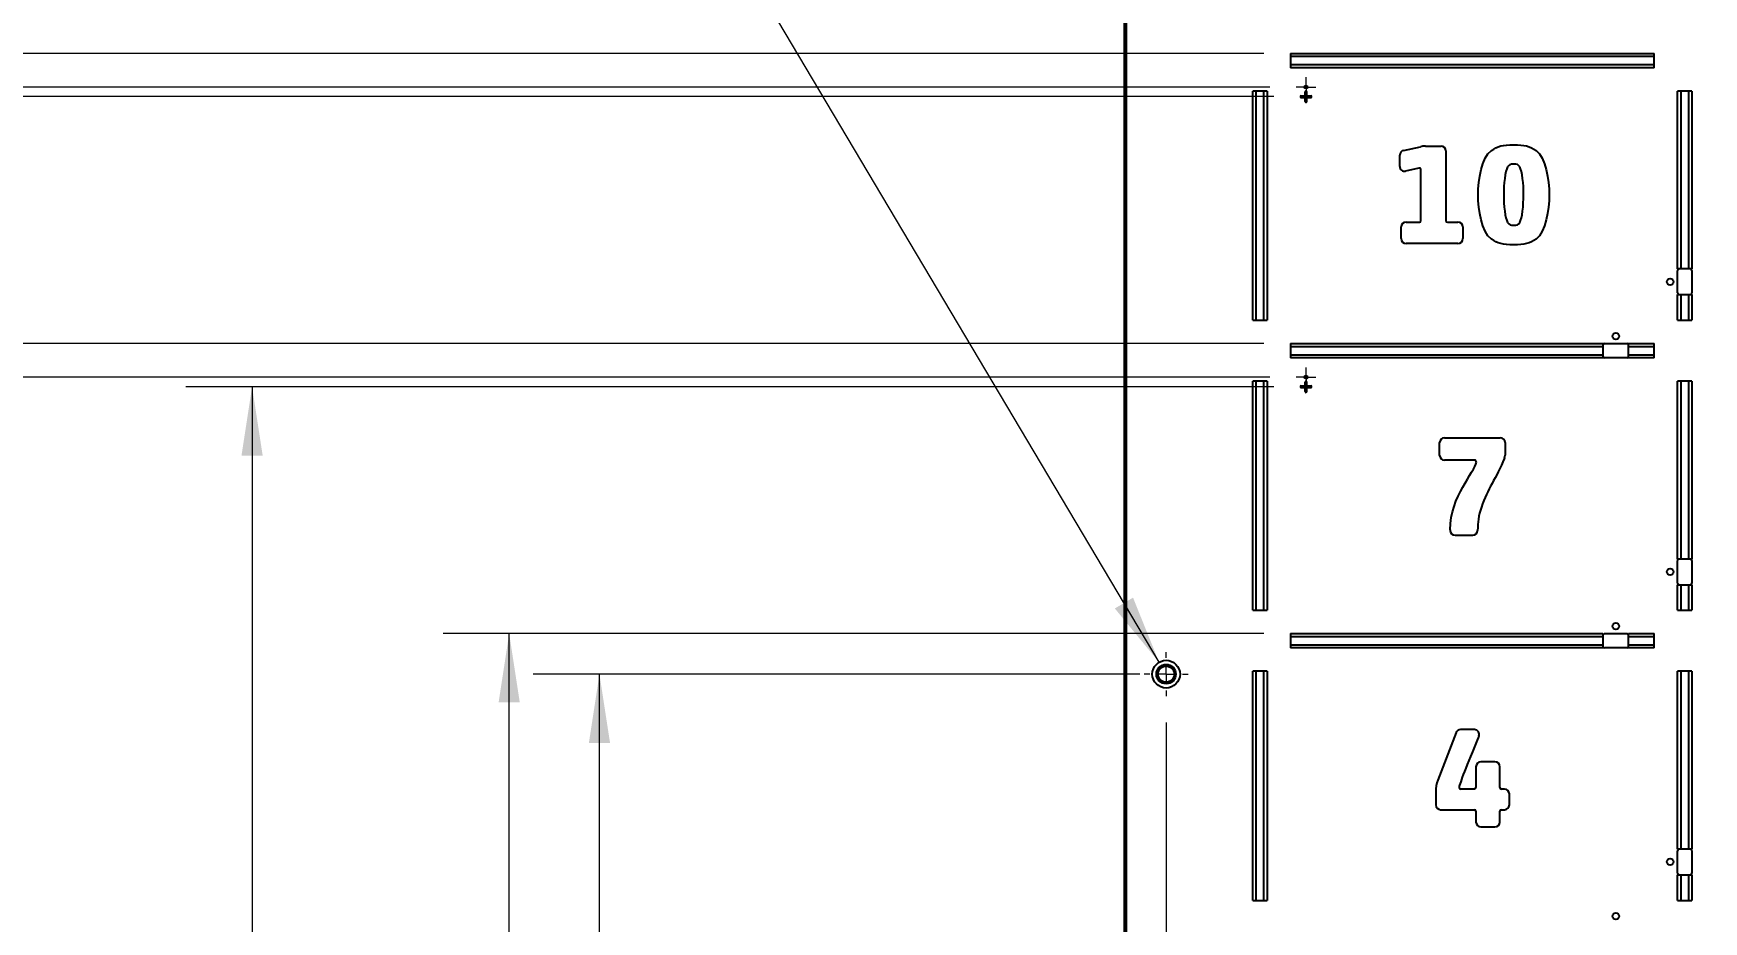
# Model space of a CAD drawing. Header units: millimetres. Extents: x 3 to 429, y 3 to 276.
# Drawn here: x 83.3 to 163.4, y 141.6 to 184.3 of the extents above; entities that cross this region are included whole.
import ezdxf

# ---------------------------------------------------------------- set-up
doc = ezdxf.new("R2010")
doc.units = ezdxf.units.MM
doc.styles.add('SLDTEXTSTYLE0', font='TXT', dxfattribs={"width": 0.75})
doc.dimstyles.new('SLDDIMSTYLE0', dxfattribs={"dimtxt": 2.910417, "dimasz": 3.302, "dimexe": 0, "dimexo": 0.0625, "dimgap": 0.727604, "dimtad": 0, "dimtih": 1, "dimtoh": 1, "dimdec": 3, "dimlfac": 6.5, "dimrnd": 1e-09, "dimzin": 12, "dimdsep": 46, "dimtxsty": 'SLDTEXTSTYLE0', "dimsah": 1, "dimcen": 0.09, "dimadec": 0, "dimazin": 3, "dimtfac": 1, "dimtdec": 3, "dimtofl": 0, "dimtmove": 0, "dimatfit": 3, "dimfxl": 1, "dimfrac": 2, "dimtolj": 1, "dimtzin": 12, "dimarcsym": 0})
doc.dimstyles.new('SLDDIMSTYLE2', dxfattribs={"dimtxt": 2.910417, "dimasz": 3.302, "dimexe": 0, "dimexo": 0.0625, "dimgap": 0.727604, "dimtad": 0, "dimtih": 1, "dimtoh": 1, "dimlfac": 6.5, "dimrnd": 1e-09, "dimzin": 12, "dimdsep": 46, "dimtxsty": 'SLDTEXTSTYLE0', "dimsah": 1, "dimcen": 0.09, "dimadec": 0, "dimazin": 3, "dimtfac": 1, "dimtofl": 0, "dimtmove": 0, "dimatfit": 3, "dimfxl": 1, "dimfrac": 2, "dimtolj": 1, "dimtzin": 12, "dimarcsym": 0})
doc.dimstyles.new('SLDDIMSTYLE3', dxfattribs={"dimtxt": 2.910417, "dimasz": 3.302, "dimexe": 0, "dimexo": 0.0625, "dimgap": 0.727604, "dimtad": 0, "dimtih": 1, "dimtoh": 1, "dimdec": 3, "dimlfac": 6.5, "dimrnd": 1e-09, "dimzin": 4, "dimdsep": 46, "dimtxsty": 'SLDTEXTSTYLE0', "dimsah": 1, "dimcen": 0.09, "dimadec": 0, "dimazin": 1, "dimtfac": 1, "dimtdec": 3, "dimtmove": 0, "dimatfit": 0, "dimfxl": 1, "dimfrac": 2, "dimtolj": 1, "dimtzin": 12, "dimarcsym": 0})
doc.dimstyles.new('SLDDIMSTYLE4', dxfattribs={"dimtxt": 2.910417, "dimasz": 3.302, "dimexe": 0, "dimexo": 0.0625, "dimgap": 0.727604, "dimtad": 0, "dimtih": 1, "dimtoh": 1, "dimdec": 3, "dimlfac": 6.5, "dimrnd": 1e-09, "dimzin": 4, "dimdsep": 46, "dimtxsty": 'SLDTEXTSTYLE0', "dimsah": 1, "dimcen": 0.09, "dimadec": 0, "dimazin": 1, "dimtfac": 1, "dimtdec": 3, "dimtofl": 0, "dimtmove": 0, "dimatfit": 3, "dimfxl": 1, "dimfrac": 2, "dimtolj": 1, "dimtzin": 12, "dimarcsym": 0})

# ---------------------------------------------------------------- blocks, each defined once
blk = doc.blocks.new('_D')
at = {"color": 7, "linetype": 'Continuous', "lineweight": 18}
for p, q in [((136.364, 153.516), (107.268, 153.516)), ((110.443, 117.568), (110.443, 153.516)), ((135.133, 117.568), (107.268, 117.568)), ((110.443, 102.964), (110.443, 117.568)), ((104.093, 102.964), (110.443, 102.964))]:
    blk.add_line(p, q, dxfattribs=at)
for points in [[(110.443, 153.516), (109.935, 150.214), (110.951, 150.214)], [(110.443, 117.568), (110.951, 120.87), (109.935, 120.87)]]:
    blk.add_solid(points, dxfattribs=at)
at = {"color": 7, "linetype": 'Continuous', "lineweight": 18, "char_height": 2.9104, "attachment_point": 1, "style": 'SLDTEXTSTYLE0'}
for s, insert in [('2X', (84.534, 104.403)), ('233.663', (90.117, 104.403))]:
    blk.add_mtext(s, dxfattribs=dict(at, insert=insert))
blk = doc.blocks.new('_D_4')
at = {"color": 7, "linetype": 'Continuous', "lineweight": 18}
for p, q in [((142.325, 155.464), (102.936, 155.464)), ((106.111, 117.568), (106.111, 155.464)), ((135.133, 117.568), (102.936, 117.568)), ((106.111, 107.568), (106.111, 117.568)), ((99.761, 107.568), (106.111, 107.568))]:
    blk.add_line(p, q, dxfattribs=at)
for points in [[(106.111, 155.464), (105.603, 152.162), (106.619, 152.162)], [(106.111, 117.568), (106.619, 120.87), (105.603, 120.87)]]:
    blk.add_solid(points, dxfattribs=at)
at = {"color": 7, "linetype": 'Continuous', "lineweight": 18, "insert": (85.786, 109.008), "char_height": 2.9104, "attachment_point": 1, "style": 'SLDTEXTSTYLE0'}
blk.add_mtext('246.325', dxfattribs=at)
blk = doc.blocks.new('_D_5')
at = {"color": 7, "linetype": 'Continuous', "lineweight": 18}
for p, q in [((142.325, 169.387), (66.6, 169.387)), ((69.775, 169.387), (69.775, 138.624)), ((69.775, 117.568), (69.775, 134)), ((135.133, 117.568), (66.6, 117.568))]:
    blk.add_line(p, q, dxfattribs=at)
for points in [[(69.775, 169.387), (69.267, 166.085), (70.283, 166.085)], [(69.775, 117.568), (70.283, 120.87), (69.267, 120.87)]]:
    blk.add_solid(points, dxfattribs=at)
at = {"color": 7, "linetype": 'Continuous', "lineweight": 18, "insert": (62.788, 137.752), "char_height": 2.9104, "attachment_point": 1, "style": 'SLDTEXTSTYLE0'}
blk.add_mtext('336.825', dxfattribs=at)
blk = doc.blocks.new('_D_6')
at = {"color": 7, "linetype": 'Continuous', "lineweight": 18}
for p, q in [((142.325, 183.31), (28.818, 183.31)), ((31.993, 183.31), (31.993, 152.476)), ((31.993, 117.568), (31.993, 147.852)), ((135.133, 117.568), (28.818, 117.568))]:
    blk.add_line(p, q, dxfattribs=at)
for points in [[(31.993, 183.31), (31.485, 180.008), (32.501, 180.008)], [(31.993, 117.568), (32.501, 120.87), (31.485, 120.87)]]:
    blk.add_solid(points, dxfattribs=at)
at = {"color": 7, "linetype": 'Continuous', "lineweight": 18, "insert": (25.005, 151.604), "char_height": 2.9104, "attachment_point": 1, "style": 'SLDTEXTSTYLE0'}
blk.add_mtext('427.325', dxfattribs=at)
blk = doc.blocks.new('_D_7')
at = {"color": 7, "linetype": 'Continuous', "lineweight": 18}
for p, q in [((142.608, 167.772), (78.6, 167.772)), ((81.775, 167.772), (81.775, 134.872)), ((81.775, 117.568), (81.775, 130.247)), ((135.133, 117.568), (78.6, 117.568))]:
    blk.add_line(p, q, dxfattribs=at)
for points in [[(81.775, 167.772), (81.267, 164.47), (82.283, 164.47)], [(81.775, 117.568), (82.283, 120.87), (81.267, 120.87)]]:
    blk.add_solid(points, dxfattribs=at)
at = {"color": 7, "linetype": 'Continuous', "lineweight": 18, "char_height": 2.9104, "attachment_point": 1, "style": 'SLDTEXTSTYLE0'}
for s, insert in [('2X', (71.996, 133.999)), ('326.325', (77.579, 133.999))]:
    blk.add_mtext(s, dxfattribs=dict(at, insert=insert))
blk = doc.blocks.new('_D_8')
at = {"color": 7, "linetype": 'Continuous', "lineweight": 18}
for p, q in [((142.608, 181.695), (40.811, 181.695)), ((43.986, 181.695), (43.986, 147.318)), ((43.986, 117.568), (43.986, 142.694)), ((135.133, 117.568), (40.811, 117.568))]:
    blk.add_line(p, q, dxfattribs=at)
for points in [[(43.986, 181.695), (43.478, 178.393), (44.494, 178.393)], [(43.986, 117.568), (44.494, 120.87), (43.478, 120.87)]]:
    blk.add_solid(points, dxfattribs=at)
at = {"color": 7, "linetype": 'Continuous', "lineweight": 18, "char_height": 2.9104, "attachment_point": 1, "style": 'SLDTEXTSTYLE0'}
for s, insert in [('2X', (34.207, 146.446)), ('416.825', (39.791, 146.446))]:
    blk.add_mtext(s, dxfattribs=dict(at, insert=insert))
blk = doc.blocks.new('_D_9')
at = {"color": 7, "linetype": 'Continuous', "lineweight": 18}
for p, q in [((135.133, 189.464), (18.6, 189.464)), ((21.775, 189.464), (21.775, 157.62)), ((21.775, 117.568), (21.775, 152.996)), ((135.133, 117.568), (18.6, 117.568))]:
    blk.add_line(p, q, dxfattribs=at)
for points in [[(21.775, 189.464), (21.267, 186.162), (22.283, 186.162)], [(21.775, 117.568), (22.283, 120.87), (21.267, 120.87)]]:
    blk.add_solid(points, dxfattribs=at)
at = {"color": 7, "linetype": 'Continuous', "lineweight": 18, "insert": (15.863, 156.747), "char_height": 2.9104, "attachment_point": 1, "style": 'SLDTEXTSTYLE0'}
blk.add_mtext('467.33', dxfattribs=at)
blk = doc.blocks.new('_D_10')
at = {"color": 7, "linetype": 'Continuous', "lineweight": 18}
for p, q in [((137.634, 151.19), (137.634, 74.393)), ((135.634, 117.067), (135.634, 74.393)), ((135.634, 77.568), (128.544, 77.568)), ((137.634, 77.568), (143.984, 77.568))]:
    blk.add_line(p, q, dxfattribs=at)
for points in [[(135.634, 77.568), (132.332, 78.076), (132.332, 77.06)], [(137.634, 77.568), (140.936, 77.06), (140.936, 78.076)]]:
    blk.add_solid(points, dxfattribs=at)
at = {"color": 7, "linetype": 'Continuous', "lineweight": 18, "insert": (116.72, 79.008), "char_height": 2.9104, "attachment_point": 1, "style": 'SLDTEXTSTYLE0'}
blk.add_mtext('13.000', dxfattribs=at)
blk = doc.blocks.new('_D_16')
at = {"color": 7, "linetype": 'Continuous', "lineweight": 18}
for p, q in [((135.634, 189.965), (135.634, 202.639)), ((180.691, 183.433), (180.691, 202.639)), ((135.634, 199.464), (144.772, 199.464)), ((180.691, 199.464), (164.331, 199.464))]:
    blk.add_line(p, q, dxfattribs=at)
for points in [[(135.634, 199.464), (138.936, 198.956), (138.936, 199.972)], [(180.691, 199.464), (177.389, 199.972), (177.389, 198.956)]]:
    blk.add_solid(points, dxfattribs=at)
at = {"color": 7, "linetype": 'Continuous', "lineweight": 18, "char_height": 2.9104, "attachment_point": 1, "style": 'SLDTEXTSTYLE0'}
for s, insert in [('2X', (144.772, 200.904)), ('292.870', (150.355, 200.904))]:
    blk.add_mtext(s, dxfattribs=dict(at, insert=insert))
blk = doc.blocks.new('SW_RADIAL_DIMENSION_1')
at = {"color": 0, "linetype": 'Continuous', "lineweight": 18}
blk.add_line((81.708, -48.347), (53.043, -0.057), dxfattribs=at)
blk.add_solid([(81.708, -48.347), (80.459, -45.248), (79.586, -45.767)], dxfattribs=at)
blk = doc.blocks.new('_D_22')
at = {"color": 7, "linetype": 'Continuous', "lineweight": 18}
for p, q in [((142.807, 167.31), (90.6, 167.31)), ((93.775, 167.31), (93.775, 130.012)), ((93.775, 117.568), (93.775, 125.388)), ((135.133, 117.568), (90.6, 117.568))]:
    blk.add_line(p, q, dxfattribs=at)
for points in [[(93.775, 167.31), (93.267, 164.008), (94.283, 164.008)], [(93.775, 117.568), (94.283, 120.87), (93.267, 120.87)]]:
    blk.add_solid(points, dxfattribs=at)
at = {"color": 7, "linetype": 'Continuous', "lineweight": 18, "char_height": 2.9104, "attachment_point": 1, "style": 'SLDTEXTSTYLE0'}
for s, insert in [('2X', (83.996, 129.14)), ('323.325', (89.579, 129.14))]:
    blk.add_mtext(s, dxfattribs=dict(at, insert=insert))
blk = doc.blocks.new('_D_23')
at = {"color": 7, "linetype": 'Continuous', "lineweight": 18}
for p, q in [((142.807, 181.233), (54.6, 181.233)), ((57.775, 181.233), (57.775, 142.717)), ((57.775, 117.568), (57.775, 138.092)), ((135.133, 117.568), (54.6, 117.568))]:
    blk.add_line(p, q, dxfattribs=at)
for points in [[(57.775, 181.233), (57.267, 177.931), (58.283, 177.931)], [(57.775, 117.568), (58.283, 120.87), (57.267, 120.87)]]:
    blk.add_solid(points, dxfattribs=at)
at = {"color": 7, "linetype": 'Continuous', "lineweight": 18, "char_height": 2.9104, "attachment_point": 1, "style": 'SLDTEXTSTYLE0'}
for s, insert in [('2X', (47.996, 141.844)), ('413.825', (53.579, 141.844))]:
    blk.add_mtext(s, dxfattribs=dict(at, insert=insert))
blk = doc.blocks.new('SW_CENTERMARKSYMBOL_0')
at = {"color": 0, "linetype": 'Continuous', "lineweight": 0}
for p, q in [((0, 0.782), (0, 1.056)), ((-0.782, 0), (-1.056, 0)), ((0, 0), (-0.391, 0)), ((0, 0), (0, 0.391)), ((0, 0), (0, -0.391)), ((0, 0), (0.391, 0)), ((0.782, 0), (1.056, 0)), ((0, -0.782), (0, -1.056))]:
    blk.add_line(p, q, dxfattribs=at)
blk = doc.blocks.new('SW_CENTERMARKSYMBOL_3')
at = {"color": 0, "linetype": 'Continuous', "lineweight": 0}
for p, q in [((-0.391, 0), (-0.468, 0)), ((0, 0), (-0.391, 0)), ((0, 0.391), (0, 0.468)), ((0, 0), (0, 0.391)), ((0, 0), (0, -0.391)), ((0, 0), (0.391, 0)), ((0.391, 0), (0.468, 0)), ((0, -0.391), (0, -0.468))]:
    blk.add_line(p, q, dxfattribs=at)
blk = doc.blocks.new('SW_CENTERMARKSYMBOL_5')
at = {"color": 0, "linetype": 'Continuous', "lineweight": 0}
for p, q in [((-0.391, 0), (-0.468, 0)), ((0, 0), (-0.391, 0)), ((0, 0.391), (0, 0.468)), ((0, 0), (0, 0.391)), ((0, 0), (0, -0.391)), ((0, 0), (0.391, 0)), ((0.391, 0), (0.468, 0)), ((0, -0.391), (0, -0.468))]:
    blk.add_line(p, q, dxfattribs=at)

msp = doc.modelspace()

# ---------------------------------------------------------------- linework, layer by layer
at = {"color": 7, "linetype": 'Continuous', "lineweight": 25}
for p, q in [((135.633783, 118.337335), (135.633783, 188.695029)), ((135.710705, 188.695029), (135.710705, 118.337335)), ((143.59532, 183.310414), (143.59532, 183.156568)), ((143.59532, 183.310414), (161.056859, 183.310414)), ((161.056859, 183.156568), (143.59532, 183.156568)), ((143.59532, 183.156568), (143.59532, 182.771953)), ((143.59532, 182.771953), (143.59532, 182.618106)), ((143.59532, 182.771953), (161.056859, 182.771953)), ((161.056859, 183.156568), (161.056859, 183.310414)), ((161.056859, 182.771953), (161.056859, 183.156568)), ((161.056859, 182.618106), (161.056859, 182.771953)), ((161.056859, 182.618106), (143.59532, 182.618106)), ((141.941474, 181.502722), (141.787628, 181.502722)), ((141.787628, 170.502722), (141.787628, 181.502722)), ((141.941474, 181.502722), (141.941474, 170.502722)), ((142.326089, 181.502722), (141.941474, 181.502722)), ((142.326089, 170.502722), (142.326089, 181.502722)), ((142.479936, 181.502722), (142.326089, 181.502722)), ((142.479936, 181.502722), (142.479936, 170.502722)), ((144.076859, 181.233103), (144.076859, 181.233878)), ((144.077246, 181.23349), (144.076859, 181.233878)), ((144.076859, 181.233103), (144.077246, 181.23349)), ((144.077246, 181.23349), (144.153396, 181.23349)), ((144.114935, 181.271951), (144.307629, 181.271951)), ((144.114935, 181.271951), (144.153396, 181.23349)), ((144.153396, 181.23349), (144.114935, 181.195029)), ((144.114935, 181.195029), (144.307629, 181.195029)), ((144.34609, 181.23349), (144.153396, 181.23349)), ((144.307629, 181.271951), (144.307629, 181.464646)), ((144.34609, 181.426185), (144.307629, 181.464646)), ((144.34609, 181.23349), (144.307629, 181.271951)), ((144.34609, 181.23349), (144.307629, 181.195029)), ((144.307629, 181.002334), (144.307629, 181.195029)), ((144.345703, 181.502722), (144.346476, 181.502722)), ((144.345703, 181.502722), (144.34609, 181.502335)), ((144.34609, 181.502335), (144.346476, 181.502722)), ((144.34609, 181.426185), (144.34609, 181.502335)), ((144.384552, 181.464646), (144.34609, 181.426185)), ((144.34609, 181.426185), (144.34609, 181.23349)), ((144.34609, 181.23349), (144.384552, 181.271951)), ((144.34609, 181.23349), (144.384552, 181.195029)), ((144.538783, 181.23349), (144.34609, 181.23349)), ((144.34609, 181.23349), (144.34609, 181.040795)), ((144.384552, 181.271951), (144.384552, 181.464646)), ((144.384552, 181.271951), (144.577246, 181.271951)), ((144.384552, 181.002334), (144.384552, 181.195029)), ((144.384552, 181.195029), (144.577246, 181.195029)), ((144.538783, 181.23349), (144.577246, 181.271951)), ((144.614935, 181.23349), (144.538783, 181.23349)), ((144.577246, 181.195029), (144.538783, 181.23349)), ((144.61532, 181.233878), (144.614935, 181.23349)), ((144.614935, 181.23349), (144.61532, 181.233103)), ((144.61532, 181.233878), (144.61532, 181.233103)), ((162.172244, 172.964259), (162.172244, 181.502722)), ((162.326089, 181.502722), (162.172244, 181.502722)), ((162.710706, 181.502722), (162.326089, 181.502722)), ((162.326089, 181.502722), (162.326089, 172.964259)), ((162.710706, 172.964259), (162.710706, 181.502722)), ((162.864551, 181.502722), (162.710706, 181.502722)), ((162.864551, 181.502722), (162.864551, 172.964259)), ((144.307629, 181.002334), (144.34609, 181.040795)), ((144.34609, 180.964646), (144.345703, 180.964261)), ((144.346476, 180.964261), (144.345703, 180.964261)), ((144.34609, 180.964646), (144.34609, 181.040795)), ((144.34609, 181.040795), (144.384552, 181.002334)), ((144.346476, 180.964261), (144.34609, 180.964646)), ((149.025672, 178.654878), (149.841868, 178.83234)), ((150.070672, 178.856927), (150.824595, 178.856927)), ((148.843933, 177.880485), (148.843933, 178.429377)), ((151.055366, 178.626157), (151.055366, 175.287031)), ((149.766399, 177.80102), (149.12584, 177.655453)), ((149.860368, 175.287031), (149.860368, 177.726009)), ((148.912595, 174.417578), (148.912595, 174.979339)), ((149.143363, 175.210107), (149.783444, 175.210107)), ((151.132288, 175.210107), (151.635014, 175.210107)), ((151.865785, 174.979339), (151.865785, 174.417578)), ((151.635014, 174.186808), (149.143363, 174.186808)), ((162.326089, 172.964259), (162.172244, 172.964259)), ((162.172244, 171.810413), (162.172244, 172.887336)), ((162.710706, 172.964259), (162.326089, 172.964259)), ((162.864551, 172.964259), (162.710706, 172.964259)), ((162.864551, 172.887336), (162.864551, 171.810413)), ((162.172244, 170.502722), (162.172244, 171.73349)), ((162.172244, 171.73349), (162.326089, 171.73349)), ((162.326089, 171.73349), (162.326089, 170.502722)), ((162.326089, 171.73349), (162.710706, 171.73349)), ((162.710706, 170.502722), (162.710706, 171.73349)), ((162.710706, 171.73349), (162.864551, 171.73349)), ((162.864551, 171.73349), (162.864551, 170.502722)), ((141.787628, 170.502722), (141.941474, 170.502722)), ((141.941474, 170.502722), (142.326089, 170.502722)), ((142.326089, 170.502722), (142.479936, 170.502722)), ((162.172244, 170.502722), (162.326089, 170.502722)), ((162.326089, 170.502722), (162.710706, 170.502722)), ((162.710706, 170.502722), (162.864551, 170.502722)), ((143.59532, 169.387337), (143.59532, 169.233491)), ((143.59532, 169.387337), (158.59532, 169.387337)), ((143.59532, 169.233491), (143.59532, 168.848875)), ((158.59532, 169.233491), (143.59532, 169.233491)), ((158.59532, 169.387337), (158.59532, 169.233491)), ((158.59532, 169.233491), (158.59532, 168.848875)), ((158.672243, 169.387337), (159.749166, 169.387337)), ((159.82609, 169.387337), (161.056859, 169.387337)), ((159.82609, 169.233491), (159.82609, 169.387337)), ((159.82609, 168.848875), (159.82609, 169.233491)), ((161.056859, 169.233491), (159.82609, 169.233491)), ((161.056859, 169.233491), (161.056859, 169.387337)), ((161.056859, 168.848875), (161.056859, 169.233491)), ((143.59532, 168.848875), (158.59532, 168.848875)), ((143.59532, 168.848875), (143.59532, 168.695029)), ((158.59532, 168.695029), (143.59532, 168.695029)), ((158.59532, 168.848875), (158.59532, 168.695029)), ((159.749166, 168.695029), (158.672243, 168.695029)), ((159.82609, 168.848875), (161.056859, 168.848875)), ((159.82609, 168.695029), (159.82609, 168.848875)), ((161.056859, 168.695029), (159.82609, 168.695029)), ((161.056859, 168.695029), (161.056859, 168.848875)), ((141.941474, 167.579644), (141.787628, 167.579644)), ((141.787628, 156.579644), (141.787628, 167.579644)), ((141.941474, 167.579644), (141.941474, 156.579644)), ((142.326089, 167.579644), (141.941474, 167.579644)), ((142.326089, 156.579644), (142.326089, 167.579644)), ((142.479936, 167.579644), (142.326089, 167.579644)), ((142.479936, 167.579644), (142.479936, 156.579644)), ((144.307629, 167.348875), (144.307629, 167.541569)), ((144.34609, 167.503108), (144.307629, 167.541569)), ((144.345703, 167.579644), (144.346476, 167.579644)), ((144.345703, 167.579644), (144.34609, 167.579258)), ((144.34609, 167.579258), (144.346476, 167.579644)), ((144.34609, 167.579258), (144.34609, 167.503108)), ((144.384552, 167.541569), (144.34609, 167.503108)), ((144.34609, 167.503108), (144.34609, 167.310413)), ((144.384552, 167.348875), (144.384552, 167.541569)), ((162.172244, 159.041183), (162.172244, 167.579644)), ((162.326089, 167.579644), (162.172244, 167.579644)), ((162.710706, 167.579644), (162.326089, 167.579644)), ((162.326089, 167.579644), (162.326089, 159.041183)), ((162.710706, 159.041183), (162.710706, 167.579644)), ((162.864551, 167.579644), (162.710706, 167.579644)), ((162.864551, 167.579644), (162.864551, 159.041183)), ((144.076859, 167.310027), (144.076859, 167.3108)), ((144.077246, 167.310413), (144.076859, 167.3108)), ((144.076859, 167.310027), (144.077246, 167.310413)), ((144.153396, 167.310413), (144.077246, 167.310413)), ((144.114935, 167.348875), (144.307629, 167.348875)), ((144.114935, 167.348875), (144.153396, 167.310413)), ((144.153396, 167.310413), (144.114935, 167.271952)), ((144.114935, 167.271952), (144.307629, 167.271952)), ((144.34609, 167.310413), (144.153396, 167.310413)), ((144.34609, 167.310413), (144.307629, 167.348875)), ((144.34609, 167.310413), (144.307629, 167.271952)), ((144.307629, 167.079258), (144.307629, 167.271952)), ((144.307629, 167.079258), (144.34609, 167.11772)), ((144.34609, 167.041569), (144.345703, 167.041183)), ((144.346476, 167.041183), (144.345703, 167.041183)), ((144.34609, 167.310413), (144.384552, 167.348875)), ((144.34609, 167.310413), (144.384552, 167.271952)), ((144.34609, 167.310413), (144.34609, 167.11772)), ((144.538783, 167.310413), (144.34609, 167.310413)), ((144.34609, 167.11772), (144.384552, 167.079258)), ((144.34609, 167.11772), (144.34609, 167.041569)), ((144.346476, 167.041183), (144.34609, 167.041569)), ((144.384552, 167.348875), (144.577246, 167.348875)), ((144.384552, 167.079258), (144.384552, 167.271952)), ((144.384552, 167.271952), (144.577246, 167.271952)), ((144.538783, 167.310413), (144.577246, 167.348875)), ((144.577246, 167.271952), (144.538783, 167.310413)), ((144.614935, 167.310413), (144.538783, 167.310413)), ((144.61532, 167.3108), (144.614935, 167.310413)), ((144.614935, 167.310413), (144.61532, 167.310027)), ((144.61532, 167.3108), (144.61532, 167.310027)), ((150.756701, 164.016362), (150.756701, 164.626196)), ((150.987472, 164.856965), (153.664547, 164.856965)), ((153.895316, 164.626196), (153.895316, 164.030697)), ((152.441981, 163.785593), (150.987472, 163.785593)), ((151.264933, 160.447826), (151.264933, 160.417616)), ((151.495702, 160.186846), (152.347065, 160.186846)), ((162.326089, 159.041183), (162.172244, 159.041183)), ((162.172244, 157.887337), (162.172244, 158.96426)), ((162.710706, 159.041183), (162.326089, 159.041183)), ((162.864551, 159.041183), (162.710706, 159.041183)), ((162.864551, 158.96426), (162.864551, 157.887337)), ((162.172244, 156.579644), (162.172244, 157.810414)), ((162.172244, 157.810414), (162.326089, 157.810414)), ((162.326089, 157.810414), (162.326089, 156.579644)), ((162.326089, 157.810414), (162.710706, 157.810414)), ((162.710706, 156.579644), (162.710706, 157.810414)), ((162.710706, 157.810414), (162.864551, 157.810414)), ((162.864551, 157.810414), (162.864551, 156.579644)), ((141.787628, 156.579644), (141.941474, 156.579644)), ((141.941474, 156.579644), (142.326089, 156.579644)), ((142.326089, 156.579644), (142.479936, 156.579644)), ((162.172244, 156.579644), (162.326089, 156.579644)), ((162.326089, 156.579644), (162.710706, 156.579644)), ((162.710706, 156.579644), (162.864551, 156.579644)), ((143.59532, 155.46426), (143.59532, 155.310414)), ((143.59532, 155.46426), (158.59532, 155.46426)), ((143.59532, 155.310414), (143.59532, 154.925798)), ((158.59532, 155.310414), (143.59532, 155.310414)), ((143.59532, 154.925798), (158.59532, 154.925798)), ((143.59532, 154.925798), (143.59532, 154.771952)), ((158.59532, 154.771952), (143.59532, 154.771952)), ((158.59532, 155.46426), (158.59532, 155.310414)), ((158.59532, 155.310414), (158.59532, 154.925798)), ((158.59532, 154.925798), (158.59532, 154.771952)), ((158.672243, 155.46426), (159.749166, 155.46426)), ((159.749166, 154.771952), (158.672243, 154.771952)), ((159.82609, 155.46426), (161.056859, 155.46426)), ((159.82609, 155.310414), (159.82609, 155.46426)), ((159.82609, 154.925798), (159.82609, 155.310414)), ((161.056859, 155.310414), (159.82609, 155.310414)), ((159.82609, 154.925798), (161.056859, 154.925798)), ((159.82609, 154.771952), (159.82609, 154.925798)), ((161.056859, 154.771952), (159.82609, 154.771952)), ((161.056859, 155.310414), (161.056859, 155.46426)), ((161.056859, 154.925798), (161.056859, 155.310414)), ((161.056859, 154.771952), (161.056859, 154.925798)), ((141.941474, 153.656568), (141.787628, 153.656568)), ((141.787628, 142.656568), (141.787628, 153.656568)), ((141.941474, 153.656568), (141.941474, 142.656568)), ((142.326089, 153.656568), (141.941474, 153.656568)), ((142.326089, 142.656568), (142.326089, 153.656568)), ((142.479936, 153.656568), (142.326089, 153.656568)), ((142.479936, 153.656568), (142.479936, 142.656568)), ((162.172244, 145.118105), (162.172244, 153.656568)), ((162.326089, 153.656568), (162.172244, 153.656568)), ((162.710706, 153.656568), (162.326089, 153.656568)), ((162.326089, 153.656568), (162.326089, 145.118105)), ((162.710706, 145.118105), (162.710706, 153.656568)), ((162.864551, 153.656568), (162.710706, 153.656568)), ((162.864551, 153.656568), (162.864551, 145.118105)), ((151.543521, 150.708425), (150.672365, 148.425401)), ((152.426092, 150.856923), (151.759127, 150.856923)), ((152.501138, 149.074032), (152.501138, 148.076828)), ((153.410432, 149.304802), (152.731909, 149.304802)), ((153.641201, 148.076828), (153.641201, 149.074032)), ((150.571275, 147.876928), (150.571275, 147.24172)), ((152.424216, 147.999905), (151.763696, 147.999905)), ((153.870564, 147.999905), (153.718124, 147.999905)), ((154.101333, 147.24172), (154.101333, 147.769137)), ((150.802046, 147.010951), (152.424216, 147.010951)), ((152.501138, 146.934028), (152.501138, 146.417574)), ((153.641201, 146.417574), (153.641201, 146.934028)), ((153.718124, 147.010951), (153.870564, 147.010951)), ((152.731909, 146.186805), (153.410432, 146.186805)), ((162.326089, 145.118105), (162.172244, 145.118105)), ((162.710706, 145.118105), (162.326089, 145.118105)), ((162.864551, 145.118105), (162.710706, 145.118105)), ((162.172244, 143.96426), (162.172244, 145.041183)), ((162.864551, 145.041183), (162.864551, 143.96426)), ((162.172244, 142.656568), (162.172244, 143.887337)), ((162.172244, 143.887337), (162.326089, 143.887337)), ((162.326089, 143.887337), (162.326089, 142.656568)), ((162.326089, 143.887337), (162.710706, 143.887337)), ((162.710706, 142.656568), (162.710706, 143.887337)), ((162.710706, 143.887337), (162.864551, 143.887337)), ((162.864551, 143.887337), (162.864551, 142.656568)), ((141.787628, 142.656568), (141.941474, 142.656568)), ((141.941474, 142.656568), (142.326089, 142.656568)), ((142.326089, 142.656568), (142.479936, 142.656568)), ((162.172244, 142.656568), (162.326089, 142.656568)), ((162.326089, 142.656568), (162.710706, 142.656568)), ((162.710706, 142.656568), (162.864551, 142.656568))]:
    msp.add_line(p, q, dxfattribs=at)
for centre, radius in [((144.34609, 181.695029), 0.076923), ((161.818398, 172.348875), 0.157692), ((159.210705, 169.741183), 0.157692), ((144.34609, 167.771952), 0.076923), ((161.818398, 158.425798), 0.157692), ((159.210705, 155.818106), 0.157692), ((137.633782, 153.516183), 0.665385), ((137.633782, 153.516183), 0.465385), ((137.633782, 153.516183), 0.388462), ((161.818398, 144.502721), 0.157692), ((159.210705, 141.895029), 0.157692)]:
    msp.add_circle(centre, radius, dxfattribs=at)
for centre, radius, start, end in [((150.070673, 177.780004), 1.076923, 90, 102.26663603), ((150.824596, 178.626158), 0.230769, 0, 90), ((149.074701, 178.429377), 0.230769, 102.26663603, 180), ((149.074701, 177.880485), 0.230769, 180, 282.80303541), ((149.783444, 177.726009), 0.076923, 0, 102.80303541), ((149.143364, 174.979338), 0.230769, 90, 180), ((149.783444, 175.287031), 0.076923, 270, 0), ((151.132288, 175.287031), 0.076923, 180, 270), ((151.635015, 174.979338), 0.230769, 0, 90), ((149.143364, 174.417578), 0.230769, 180, 270), ((151.635015, 174.417578), 0.230769, 270, 0), ((162.249167, 172.887337), 0.076923, 90, 180), ((162.787628, 172.887337), 0.076923, 0, 90), ((162.249167, 171.810414), 0.076923, 180, 270), ((162.787628, 171.810414), 0.076923, 270, 0), ((158.672244, 169.310414), 0.076923, 90, 180), ((159.749167, 169.310414), 0.076923, 0, 90), ((158.672244, 168.771952), 0.076923, 180, 270), ((159.749167, 168.771952), 0.076923, 270, 0), ((150.987471, 164.626195), 0.230769, 90, 180), ((153.664547, 164.626195), 0.230769, 0, 90), ((150.987471, 164.016362), 0.230769, 180, 270), ((152.441981, 163.70867), 0.076923, 351.53337911, 90), ((153.510701, 164.030697), 0.384615, 337.93912053, 0), ((151.495702, 160.417616), 0.230769, 180, 270), ((152.347066, 160.417616), 0.230769, 270, 359.04490202), ((162.249167, 158.96426), 0.076923, 90, 180), ((162.787628, 158.96426), 0.076923, 0, 90), ((162.249167, 157.887337), 0.076923, 180, 270), ((162.787628, 157.887337), 0.076923, 270, 0), ((158.672244, 155.387337), 0.076923, 90, 180), ((158.672244, 154.848875), 0.076923, 180, 270), ((159.749167, 155.387337), 0.076923, 0, 90), ((159.749167, 154.848875), 0.076923, 270, 0), ((151.759127, 150.626154), 0.230769, 90, 159.11414508), ((152.426092, 150.626154), 0.230769, 337.27589902, 90), ((152.731908, 149.074032), 0.230769, 90, 180), ((153.410432, 149.074032), 0.230769, 0, 90), ((152.109738, 147.876928), 1.538462, 159.11414508, 180), ((151.763695, 148.076829), 0.076923, 169.43802279, 270), ((152.424216, 148.076829), 0.076923, 270, 0), ((153.718124, 148.076829), 0.076923, 180, 270), ((153.870564, 147.769136), 0.230769, 0, 90), ((150.802045, 147.24172), 0.230769, 180, 270), ((152.424216, 146.934028), 0.076923, 0, 90), ((153.718124, 146.934028), 0.076923, 90, 180), ((153.870564, 147.24172), 0.230769, 270, 0), ((152.731908, 146.417574), 0.230769, 180, 270), ((153.410432, 146.417574), 0.230769, 270, 0), ((162.249167, 145.041183), 0.076923, 90, 180), ((162.787628, 145.041183), 0.076923, 0, 90), ((162.249167, 143.96426), 0.076923, 180, 270), ((162.787628, 143.96426), 0.076923, 270, 0)]:
    msp.add_arc(centre, radius, start, end, dxfattribs=at)
for centre, major_axis in [((144.153009, 181.195802), (0.065948, -0.065948)), ((144.153009, 181.271179), (0.065948, 0.065948)), ((144.383778, 181.426571), (0.065948, -0.065948)), ((144.308401, 181.426571), (-0.065948, -0.065948)), ((144.539171, 181.195802), (-0.065948, -0.065948)), ((144.539171, 181.271179), (-0.065948, 0.065948)), ((144.383778, 181.04041), (0.065948, 0.065948)), ((144.308401, 181.04041), (-0.065948, 0.065948)), ((144.383778, 167.503494), (0.065948, -0.065948)), ((144.308401, 167.503494), (-0.065948, -0.065948)), ((144.153009, 167.272725), (0.065948, -0.065948)), ((144.153009, 167.348102), (0.065948, 0.065948)), ((144.383778, 167.117333), (0.065948, 0.065948)), ((144.308401, 167.117333), (-0.065948, 0.065948)), ((144.539171, 167.272725), (-0.065948, -0.065948)), ((144.539171, 167.348102), (-0.065948, 0.065948))]:
    msp.add_ellipse(centre, major_axis=major_axis, ratio=0.577350269, start_param=2.617993878, end_param=3.665191429, dxfattribs=at)
for points, knots in [([(153.239503, 178.64402), (153.54169, 178.856927), (153.775188, 178.925617), (154.304011, 178.925617), (154.839696, 178.925617), (155.080085, 178.856927), (155.382273, 178.64402)], [4, 4, 4, 4, 5, 5, 5, 6, 6, 6, 6]), ([(153.239503, 174.399715), (152.765616, 174.736222), (152.600782, 175.800756), (152.600782, 176.521894), (152.600782, 177.249869), (152.765616, 178.307514), (153.239503, 178.64402)], [2, 2, 2, 2, 3, 3, 3, 4, 4, 4, 4]), ([(154.599335, 177.861135), (154.530645, 177.977844), (154.461981, 177.991625), (154.304011, 177.991625), (154.159794, 177.991625), (154.08424, 177.971007), (154.01555, 177.861135)], [4, 4, 4, 4, 5, 5, 5, 6, 6, 6, 6]), ([(155.382273, 178.64402), (155.856132, 178.307514), (156.014103, 177.249869), (156.014103, 176.521894), (156.014103, 175.800756), (155.856132, 174.736222), (155.382273, 174.399715)], [6, 6, 6, 6, 7, 7, 7, 8, 8, 8, 8]), ([(154.01555, 177.861135), (153.905678, 177.675683), (153.830124, 177.023235), (153.830124, 176.521894), (153.830124, 176.02739), (153.905678, 175.374942), (154.01555, 175.19638)], [6, 6, 6, 6, 7, 7, 7, 8, 8, 8, 8]), ([(154.599335, 175.19638), (154.716071, 175.381832), (154.78476, 176.02739), (154.78476, 176.521894), (154.78476, 177.023235), (154.722961, 177.668793), (154.599335, 177.861135)], [2, 2, 2, 2, 3, 3, 3, 4, 4, 4, 4]), ([(154.01555, 175.19638), (154.091104, 175.079618), (154.159794, 175.059053), (154.304011, 175.059053), (154.461981, 175.059053), (154.537509, 175.079618), (154.599335, 175.19638)], [0, 0, 0, 0, 1, 1, 1, 2, 2, 2, 2]), ([(155.382273, 174.399715), (155.080085, 174.186808), (154.839696, 174.118118), (154.304011, 174.118118), (153.775188, 174.118118), (153.54169, 174.186808), (153.239503, 174.399715)], [0, 0, 0, 0, 1, 1, 1, 2, 2, 2, 2])]:
    msp.add_open_spline(points, degree=3, knots=knots, dxfattribs=at)
for points in [[(151.264933, 160.447826), (151.264933, 162.057285), (152.443521, 163.196562), (152.518065, 163.697344)], [(153.867157, 163.886239), (153.471817, 162.910723), (153.053786, 162.407901), (152.762118, 161.532925)], [(152.762118, 161.532925), (152.621354, 161.116795), (152.584222, 160.798806), (152.577803, 160.413769)], [(152.638948, 150.537009), (152.027436, 149.076868), (151.726429, 148.296622), (151.688076, 148.090929)]]:
    msp.add_open_spline(points, degree=3, dxfattribs=at)

# ---------------------------------------------------------------- block references
at = {"color": 7, "linetype": 'Continuous', "lineweight": 18}
msp.add_blockref('SW_RADIAL_DIMENSION_1', (55.586056, 202.435055), dxfattribs=at)
at = {"color": 7, "linetype": 'Continuous', "lineweight": 0}
for name, p in [('SW_CENTERMARKSYMBOL_3', (144.34609, 181.695029)), ('SW_CENTERMARKSYMBOL_5', (144.34609, 167.771952)), ('SW_CENTERMARKSYMBOL_0', (137.633782, 153.516183))]:
    msp.add_blockref(name, p, dxfattribs=at)

# ---------------------------------------------------------------- dimensions: what is measured, and where the dimension line sits
at = {"color": 7, "linetype": 'Continuous', "lineweight": 18}
dim = msp.add_linear_dim(base=(180.690705, 199.46426), p1=(135.633782, 188.695029), p2=(180.690705, 182.162721), text='2X <>', dimstyle='SLDDIMSTYLE4', dxfattribs=at)
dim.commit()
dim.dimension.update_dxf_attribs({"geometry": '_D_16', "text_midpoint": (154.55128, 199.46426), "dimtype": 160})
for base, p1, p2, dimstyle, picture, middle in [((21.7753327183, 189.4642597275), (136.403012984, 117.5681058814), (136.403012984, 189.4642597275), 'SLDDIMSTYLE2', '_D_9', (21.7753327183, 155.3077878381)), ((31.993084, 183.310414), (136.403013, 117.568106), (143.595321, 183.310414), 'SLDDIMSTYLE0', '_D_6', (31.993084, 150.1641)), ((69.775333, 169.387337), (136.403013, 117.568106), (143.595321, 169.387337), 'SLDDIMSTYLE0', '_D_5', (69.775333, 136.312327)), ((106.11105, 155.46426), (136.403013, 117.568106), (143.595321, 155.46426), 'SLDDIMSTYLE0', '_D_4', (106.11105, 107.568106))]:
    dim = msp.add_linear_dim(base=base, p1=p1, p2=p2, angle=90, dimstyle=dimstyle, dxfattribs=at)
    dim.commit()
    dim.dimension.update_dxf_attribs({"geometry": picture, "text_midpoint": middle, "dimtype": 160})
for base, p1, p2, picture, middle in [((43.986466, 181.695029), (136.403013, 117.568106), (143.878398, 181.695029), '_D_8', (43.986466, 145.00617)), ((57.775333, 117.568106), (144.077246, 181.23349), (136.403013, 117.568106), '_D_23', (57.775333, 140.404379)), ((81.775333, 167.771952), (136.403013, 117.568106), (143.878398, 167.771952), '_D_7', (81.775333, 132.559451)), ((93.775333, 117.568106), (144.077246, 167.310414), (136.403013, 117.568106), '_D_22', (93.775333, 127.700094)), ((110.4426323419, 153.5161828044), (136.403012984, 117.5681058814), (137.6337822147, 153.5161828044), '_D', (110.4426323419, 102.9636841678))]:
    dim = msp.add_linear_dim(base=base, p1=p1, p2=p2, angle=90, text='2X <>', dimstyle='SLDDIMSTYLE0', dxfattribs=at)
    dim.commit()
    dim.dimension.update_dxf_attribs({"geometry": picture, "text_midpoint": middle, "dimtype": 160})
dim = msp.add_linear_dim(base=(137.633782, 77.568106), p1=(135.633782, 118.337337), p2=(137.633782, 152.460029), dimstyle='SLDDIMSTYLE3', dxfattribs=at)
dim.commit()
dim.dimension.update_dxf_attribs({"geometry": '_D_10', "text_midpoint": (122.632012, 77.568106), "dimtype": 160})

doc.saveas('drawing.dxf')
